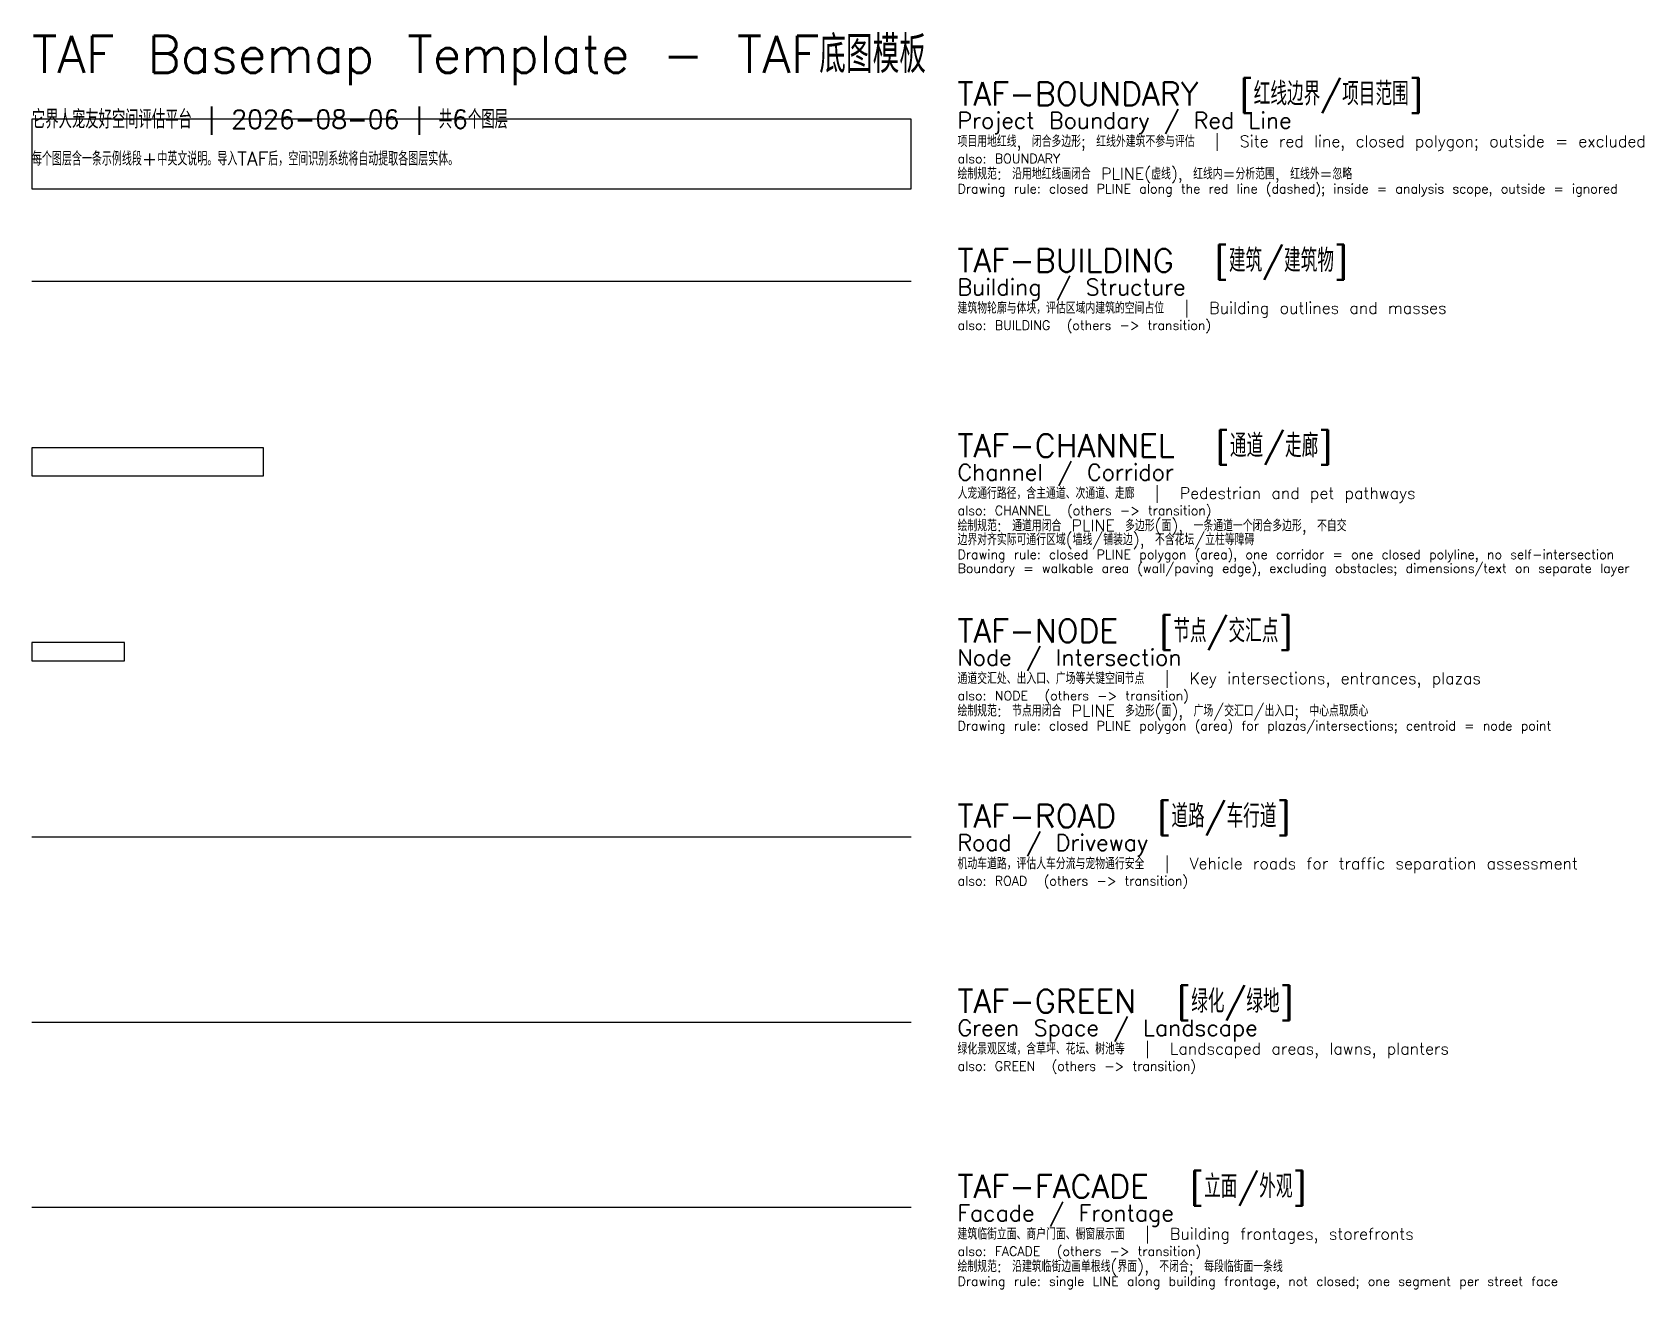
# Model space of a CAD drawing. Header units: metres. Extents: x 10 to 355, y -223 to 49.
import ezdxf

# ---------------------------------------------------------------- set-up
doc = ezdxf.new("R2010")
doc.units = ezdxf.units.M
doc.linetypes.add('DASHED', pattern=[0.25, -0.25])
for name, color, linetype in [('TAF-BOUNDARY', 1, 'DASHED'), ('TAF-BUILDING', 2, 'Continuous'), ('TAF-CHANNEL', 1, 'Continuous'), ('TAF-FACADE', 6, 'Continuous'), ('TAF-GREEN', 3, 'Continuous'), ('TAF-NODE', 4, 'Continuous'), ('TAF-ROAD', 5, 'Continuous')]:
    doc.layers.add(name, color=color, linetype=linetype)
doc.styles.add('TAF-CN', font='txt.shx', dxfattribs={"bigfont": 'gbcbig.shx'})

msp = doc.modelspace()

# ---------------------------------------------------------------- linework, layer by layer
at = {"layer": 'TAF-BOUNDARY'}
msp.add_lwpolyline([(10, 15), (200, 15), (200, 30), (10, 30)], close=True, dxfattribs=at)
at = {"layer": 'TAF-BUILDING'}
msp.add_line((10, -5), (200, -5), dxfattribs=at)
at = {"layer": 'TAF-CHANNEL'}
msp.add_lwpolyline([(10, -47), (60, -47), (60, -41), (10, -41)], close=True, dxfattribs=at)
at = {"layer": 'TAF-FACADE'}
msp.add_line((10, -205), (200, -205), dxfattribs=at)
at = {"layer": 'TAF-GREEN'}
msp.add_line((10, -165), (200, -165), dxfattribs=at)
at = {"layer": 'TAF-NODE'}
msp.add_lwpolyline([(10, -87), (30, -87), (30, -83), (10, -83)], close=True, dxfattribs=at)
at = {"layer": 'TAF-ROAD'}
msp.add_line((10, -125), (200, -125), dxfattribs=at)

# ---------------------------------------------------------------- texts
at = {"color": 7, "style": 'TAF-CN'}
msp.add_text('TAF Basemap Template - TAF底图模板', height=8, dxfattribs=at).set_placement((10, 40))
at = {"color": 8, "style": 'TAF-CN'}
for s, height, p in [('它界人宠友好空间评估平台 | 2026-08-06 | 共6个图层', 4, (10, 28)), ('每个图层含一条示例线段+中英文说明。导入TAF后，空间识别系统将自动提取各图层实体。', 3, (10, 20))]:
    msp.add_text(s, height=height, dxfattribs=at).set_placement(p)
at = {"layer": 'TAF-BOUNDARY', "style": 'TAF-CN'}
for s, height, p in [('TAF-BOUNDARY  [红线边界/项目范围]', 5, (210, 33)), ('Project Boundary / Red Line', 3.5, (210, 28)), ('项目用地红线, 闭合多边形; 红线外建筑不参与评估  |  Site red line, closed polygon; outside = excluded', 2.5, (210, 24)), ('also: BOUNDARY', 2, (210, 20.5)), ('绘制规范: 沿用地红线画闭合 PLINE(虚线), 红线内=分析范围, 红线外=忽略', 2.5, (210, 17)), ('Drawing rule: closed PLINE along the red line (dashed); inside = analysis scope, outside = ignored', 2, (210, 14))]:
    msp.add_text(s, height=height, dxfattribs=at).set_placement(p)
at = {"layer": 'TAF-BUILDING', "color": 1, "style": 'TAF-CN'}
for s, height, p in [('TAF-BUILDING  [建筑/建筑物]', 5, (210, -3)), ('Building / Structure', 3.5, (210, -8))]:
    msp.add_text(s, height=height, dxfattribs=at).set_placement(p)
at = {"layer": 'TAF-BUILDING', "color": 7, "style": 'TAF-CN'}
msp.add_text('建筑物轮廓与体块，评估区域内建筑的空间占位  |  Building outlines and masses', height=2.5, dxfattribs=at).set_placement((210, -12))
at = {"layer": 'TAF-BUILDING', "color": 8, "style": 'TAF-CN'}
msp.add_text('also: BUILDING  (others -> transition)', height=2, dxfattribs=at).set_placement((210, -15.5))
at = {"layer": 'TAF-CHANNEL', "color": 3, "style": 'TAF-CN'}
for s, height, p in [('TAF-CHANNEL  [通道/走廊]', 5, (210, -43)), ('Channel / Corridor', 3.5, (210, -48))]:
    msp.add_text(s, height=height, dxfattribs=at).set_placement(p)
at = {"layer": 'TAF-CHANNEL', "color": 7, "style": 'TAF-CN'}
msp.add_text('人宠通行路径，含主通道、次通道、走廊  |  Pedestrian and pet pathways', height=2.5, dxfattribs=at).set_placement((210, -52))
at = {"layer": 'TAF-CHANNEL', "color": 8, "style": 'TAF-CN'}
msp.add_text('also: CHANNEL  (others -> transition)', height=2, dxfattribs=at).set_placement((210, -55.5))
at = {"layer": 'TAF-CHANNEL', "style": 'TAF-CN'}
for s, height, p in [('绘制规范: 通道用闭合 PLINE 多边形(面), 一条通道一个闭合多边形, 不自交', 2.5, (210, -59)), ('边界对齐实际可通行区域(墙线/铺装边), 不含花坛/立柱等障碍', 2.5, (210, -62)), ('Drawing rule: closed PLINE polygon (area), one corridor = one closed polyline, no self-intersection', 2, (210, -65)), ('Boundary = walkable area (wall/paving edge), excluding obstacles; dimensions/text on separate layer', 2, (210, -68))]:
    msp.add_text(s, height=height, dxfattribs=at).set_placement(p)
at = {"layer": 'TAF-FACADE', "color": 6, "style": 'TAF-CN'}
for s, height, p in [('TAF-FACADE  [立面/外观]', 5, (210, -203)), ('Facade / Frontage', 3.5, (210, -208))]:
    msp.add_text(s, height=height, dxfattribs=at).set_placement(p)
at = {"layer": 'TAF-FACADE', "color": 7, "style": 'TAF-CN'}
msp.add_text('建筑临街立面、商户门面、橱窗展示面  |  Building frontages, storefronts', height=2.5, dxfattribs=at).set_placement((210, -212))
at = {"layer": 'TAF-FACADE', "color": 8, "style": 'TAF-CN'}
msp.add_text('also: FACADE  (others -> transition)', height=2, dxfattribs=at).set_placement((210, -215.5))
at = {"layer": 'TAF-FACADE', "style": 'TAF-CN'}
for s, height, p in [('绘制规范: 沿建筑临街边画单根线(界面), 不闭合; 每段临街面一条线', 2.5, (210, -219)), ('Drawing rule: single LINE along building frontage, not closed; one segment per street face', 2, (210, -222))]:
    msp.add_text(s, height=height, dxfattribs=at).set_placement(p)
at = {"layer": 'TAF-GREEN', "color": 2, "style": 'TAF-CN'}
for s, height, p in [('TAF-GREEN  [绿化/绿地]', 5, (210, -163)), ('Green Space / Landscape', 3.5, (210, -168))]:
    msp.add_text(s, height=height, dxfattribs=at).set_placement(p)
at = {"layer": 'TAF-GREEN', "color": 7, "style": 'TAF-CN'}
msp.add_text('绿化景观区域，含草坪、花坛、树池等  |  Landscaped areas, lawns, planters', height=2.5, dxfattribs=at).set_placement((210, -172))
at = {"layer": 'TAF-GREEN', "color": 8, "style": 'TAF-CN'}
msp.add_text('also: GREEN  (others -> transition)', height=2, dxfattribs=at).set_placement((210, -175.5))
at = {"layer": 'TAF-NODE', "color": 4, "style": 'TAF-CN'}
for s, height, p in [('TAF-NODE  [节点/交汇点]', 5, (210, -83)), ('Node / Intersection', 3.5, (210, -88))]:
    msp.add_text(s, height=height, dxfattribs=at).set_placement(p)
at = {"layer": 'TAF-NODE', "color": 7, "style": 'TAF-CN'}
msp.add_text('通道交汇处、出入口、广场等关键空间节点  |  Key intersections, entrances, plazas', height=2.5, dxfattribs=at).set_placement((210, -92))
at = {"layer": 'TAF-NODE', "color": 8, "style": 'TAF-CN'}
msp.add_text('also: NODE  (others -> transition)', height=2, dxfattribs=at).set_placement((210, -95.5))
at = {"layer": 'TAF-NODE', "style": 'TAF-CN'}
for s, height, p in [('绘制规范: 节点用闭合 PLINE 多边形(面), 广场/交汇口/出入口; 中心点取质心', 2.5, (210, -99)), ('Drawing rule: closed PLINE polygon (area) for plazas/intersections; centroid = node point', 2, (210, -102))]:
    msp.add_text(s, height=height, dxfattribs=at).set_placement(p)
at = {"layer": 'TAF-ROAD', "color": 5, "style": 'TAF-CN'}
for s, height, p in [('TAF-ROAD  [道路/车行道]', 5, (210, -123)), ('Road / Driveway', 3.5, (210, -128))]:
    msp.add_text(s, height=height, dxfattribs=at).set_placement(p)
at = {"layer": 'TAF-ROAD', "color": 7, "style": 'TAF-CN'}
msp.add_text('机动车道路，评估人车分流与宠物通行安全  |  Vehicle roads for traffic separation assessment', height=2.5, dxfattribs=at).set_placement((210, -132))
at = {"layer": 'TAF-ROAD', "color": 8, "style": 'TAF-CN'}
msp.add_text('also: ROAD  (others -> transition)', height=2, dxfattribs=at).set_placement((210, -135.5))

doc.saveas('drawing.dxf')
